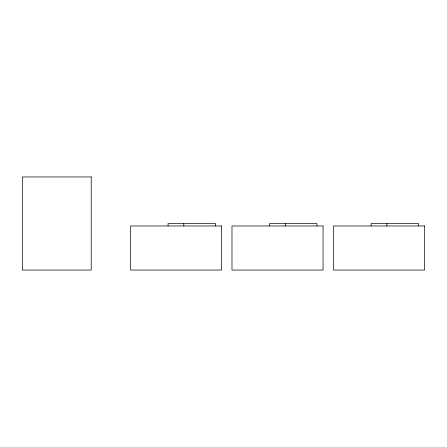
<?xml version="1.0" encoding="UTF-8"?>
<svg xmlns="http://www.w3.org/2000/svg" width="447" height="447" viewBox="0 0 447 447"><rect width="100%" height="100%" fill="white"/><g stroke="black" fill="none" stroke-linecap="round" stroke-linejoin="round"><path stroke-width="0.67" d="M418.548 225.975L418.548 223.545L371.099 223.545L371.099 225.975M386.851 223.545L386.851 225.975M316.968 225.975L316.968 223.545L269.524 223.545L269.524 225.975M285.27 223.545L285.27 225.975M215.515 225.975L215.515 223.545L168.066 223.545L168.066 225.975M183.818 223.545L183.818 225.975M91.227 176.951L22.35 176.951L22.35 270.049L91.227 270.049L91.227 176.951M221.617 225.975L130.53 225.975L130.53 270.049L221.617 270.049L221.617 225.975M323.069 225.975L231.982 225.975L231.982 270.049L323.069 270.049L323.069 225.975M424.65 225.975L333.557 225.975L333.557 270.049L424.65 270.049L424.65 225.975"/></g></svg>
